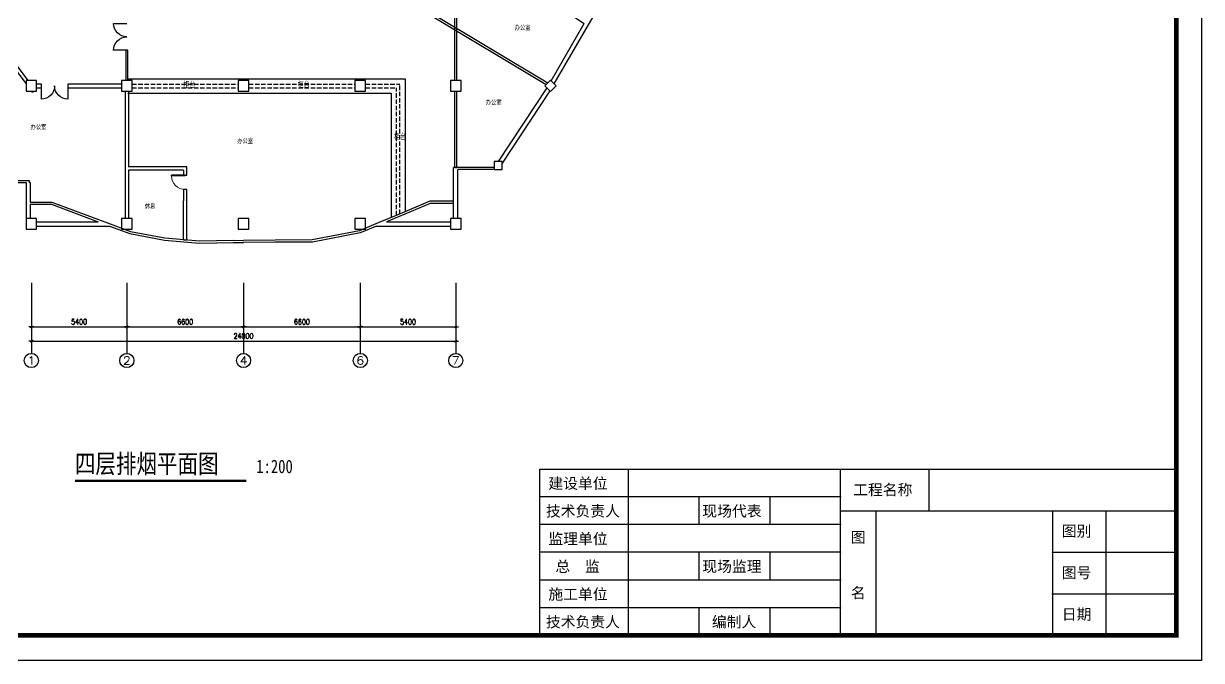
# Model space of a CAD drawing. Extents: x -149393 to 1177518, y -366685 to 296590.
# Drawn here: x 284842 to 351448, y -366143 to -330129 of the extents above; entities that cross this region are included whole.
import ezdxf
from ezdxf.enums import TextEntityAlignment as Align

# ---------------------------------------------------------------- set-up
doc = ezdxf.new("R2010")
doc.units = 0
doc.header["$LTSCALE"] = 1000
doc.header["$MEASUREMENT"] = 0
doc.linetypes.add('DASH', pattern=[0.35, 0.25, -0.1])
doc.layers.get('0').update_dxf_attribs({"linetype": 'CONTINUOUS'})
doc.layers.get('Defpoints').update_dxf_attribs({"linetype": 'CONTINUOUS'})
for name, color, linetype in [('AXIS', 3, 'CONTINUOUS'), ('COLUMN', 9, 'CONTINUOUS'), ('PUB_TITLE', 253, 'CONTINUOUS'), ('TEL_SYMB', 3, 'CONTINUOUS'), ('TEL_TEXT', 7, 'CONTINUOUS'), ('WALL', 9, 'CONTINUOUS'), ('WALL-MOVE', 6, 'CONTINUOUS'), ('WINDOW', 4, 'CONTINUOUS')]:
    doc.layers.add(name, color=color, linetype=linetype)
doc.styles.add('_TCH_AXIS', font='COMPLEX', dxfattribs={"bigfont": 'GBCBIG'})
doc.styles.add('_TCH_DIM_T3', font='SIMPLEX', dxfattribs={"width": 0.705882, "bigfont": 'GBCBIG'})
doc.styles.add('_TEL_DIM', font='', dxfattribs={"width": 0.8, "height": 3.5})
doc.styles.add('DIM_FONT', font='SIMPLEX.shx', dxfattribs={"width": 0.8})
doc.styles.get("Standard").update_dxf_attribs({"font": 'gbenor.shx', "bigfont": 'gbcbig.shx'})
doc.styles.add('宋体', font='')
doc.styles.get('_TEL_DIM').set_extended_font_data('SimSun')
doc.styles.get('宋体').set_extended_font_data('SimSun')
doc.dimstyles.new('_TCH_ARCH&&100', dxfattribs={"dimtxt": 297.5, "dimasz": 100, "dimexe": 250, "dimexo": 300, "dimgap": 126.25, "dimtad": 1, "dimdec": 0, "dimzin": 0, "dimdsep": 46, "dimtxsty": '_TCH_DIM_T3', "dimblk": 'ARCHTICK', "dimcen": 0.09, "dimclrt": 7, "dimazin": 2, "dimtfac": 1, "dimtdec": 0, "dimtix": 1, "dimtmove": 2, "dimatfit": 3, "dimfxl": 1, "dimtolj": 1, "dimtzin": 0, "dimarcsym": 0})
doc.dimstyles.new('DIMN', dxfattribs={"dimtxt": 300, "dimasz": 1, "dimexe": 250, "dimexo": 300, "dimgap": 150, "dimtad": 1, "dimdec": 0, "dimdsep": 46, "dimtxsty": 'DIM_FONT', "dimblk": '_DIMX', "dimcen": 2.5, "dimclrt": 7, "dimadec": 0, "dimazin": 0, "dimtfac": 1, "dimtdec": 0, "dimtix": 1, "dimtmove": 2, "dimatfit": 3, "dimldrblk": '_DIMX', "dimfxl": 1, "dimtolj": 1, "dimarcsym": 0})

# ---------------------------------------------------------------- blocks, each defined once
blk = doc.blocks.new('_DIMX')
blk.add_line((-150, 0), (150, 0))
at = {"const_width": 50}
blk.add_lwpolyline([(-70, -70), (70, 70)], dxfattribs=at)
blk = doc.blocks.new('_ArchTick')
at = {"color": 0, "linetype": 'ByBlock', "const_width": 0.4}
blk.add_lwpolyline([(-0.5, -0.5), (0.5, 0.5)], dxfattribs=at)
blk = doc.blocks.new('*D765')
at = {"layer": 'AXIS', "color": 0, "lineweight": -2, "transparency": 16777216}
for p, q in [((297282, -345083), (297282, -347533)), ((303882, -345083), (303882, -347533)), ((297282, -347283), (303882, -347283))]:
    blk.add_line(p, q, dxfattribs=at)
at = {"layer": 'Defpoints', "color": 0, "transparency": 16777216}
for p in [(297282, -344783), (303882, -344783), (303882, -347283)]:
    blk.add_point(p, dxfattribs=at)
at = {"layer": 'AXIS', "color": 0, "lineweight": -2, "transparency": 16777216, "xscale": 100, "yscale": 100, "zscale": 100, "rotation": 180}
blk.add_blockref('_ArchTick', (297282, -347283), dxfattribs=at)
at = {"layer": 'AXIS', "color": 0, "lineweight": -2, "transparency": 16777216, "xscale": 100, "yscale": 100, "zscale": 100}
blk.add_blockref('_ArchTick', (303882, -347283), dxfattribs=at)
at = {"layer": 'AXIS', "color": 7, "transparency": 16777216, "insert": (300582, -347008), "char_height": 297.5, "attachment_point": 5, "style": '_TCH_DIM_T3'}
blk.add_mtext('\\A1;6600', dxfattribs=at)
blk = doc.blocks.new('*D766')
at = {"layer": 'AXIS', "color": 0, "lineweight": -2, "transparency": 16777216}
for p, q in [((303882, -345083), (303882, -347533)), ((309282, -345083), (309282, -347533)), ((303882, -347283), (309282, -347283))]:
    blk.add_line(p, q, dxfattribs=at)
at = {"layer": 'Defpoints', "color": 0, "transparency": 16777216}
for p in [(303882, -344783), (309282, -344783), (309282, -347283)]:
    blk.add_point(p, dxfattribs=at)
at = {"layer": 'AXIS', "color": 0, "lineweight": -2, "transparency": 16777216, "xscale": 100, "yscale": 100, "zscale": 100, "rotation": 180}
blk.add_blockref('_ArchTick', (303882, -347283), dxfattribs=at)
at = {"layer": 'AXIS', "color": 0, "lineweight": -2, "transparency": 16777216, "xscale": 100, "yscale": 100, "zscale": 100}
blk.add_blockref('_ArchTick', (309282, -347283), dxfattribs=at)
at = {"layer": 'AXIS', "color": 7, "transparency": 16777216, "insert": (306582, -347008), "char_height": 297.5, "attachment_point": 5, "style": '_TCH_DIM_T3'}
blk.add_mtext('\\A1;5400', dxfattribs=at)
blk = doc.blocks.new('*D767')
at = {"layer": 'AXIS', "color": 0, "lineweight": -2, "transparency": 16777216}
for p, q in [((290682, -345083), (290682, -347533)), ((297282, -345083), (297282, -347533)), ((290682, -347283), (297282, -347283))]:
    blk.add_line(p, q, dxfattribs=at)
at = {"layer": 'Defpoints', "color": 0, "transparency": 16777216}
for p in [(290682, -344783), (297282, -344783), (297282, -347283)]:
    blk.add_point(p, dxfattribs=at)
at = {"layer": 'AXIS', "color": 0, "lineweight": -2, "transparency": 16777216, "xscale": 100, "yscale": 100, "zscale": 100, "rotation": 180}
blk.add_blockref('_ArchTick', (290682, -347283), dxfattribs=at)
at = {"layer": 'AXIS', "color": 0, "lineweight": -2, "transparency": 16777216, "xscale": 100, "yscale": 100, "zscale": 100}
blk.add_blockref('_ArchTick', (297282, -347283), dxfattribs=at)
at = {"layer": 'AXIS', "color": 7, "transparency": 16777216, "insert": (293982, -347008), "char_height": 297.5, "attachment_point": 5, "style": '_TCH_DIM_T3'}
blk.add_mtext('\\A1;6600', dxfattribs=at)
blk = doc.blocks.new('*D768')
at = {"layer": 'AXIS', "color": 0, "lineweight": -2, "transparency": 16777216}
for p, q in [((285282, -345083), (285282, -347533)), ((290682, -345083), (290682, -347533)), ((285282, -347283), (290682, -347283))]:
    blk.add_line(p, q, dxfattribs=at)
at = {"layer": 'Defpoints', "color": 0, "transparency": 16777216}
for p in [(285282, -344783), (290682, -344783), (290682, -347283)]:
    blk.add_point(p, dxfattribs=at)
at = {"layer": 'AXIS', "color": 0, "lineweight": -2, "transparency": 16777216, "xscale": 100, "yscale": 100, "zscale": 100, "rotation": 180}
blk.add_blockref('_ArchTick', (285282, -347283), dxfattribs=at)
at = {"layer": 'AXIS', "color": 0, "lineweight": -2, "transparency": 16777216, "xscale": 100, "yscale": 100, "zscale": 100}
blk.add_blockref('_ArchTick', (290682, -347283), dxfattribs=at)
at = {"layer": 'AXIS', "color": 7, "transparency": 16777216, "insert": (287982, -347008), "char_height": 297.5, "attachment_point": 5, "style": '_TCH_DIM_T3'}
blk.add_mtext('\\A1;5400', dxfattribs=at)
blk = doc.blocks.new('*D769')
at = {"layer": 'AXIS', "color": 0, "lineweight": -2, "transparency": 16777216}
for p, q in [((285282, -345083), (285282, -348333)), ((309282, -345083), (309282, -348333)), ((285282, -348083), (309282, -348083))]:
    blk.add_line(p, q, dxfattribs=at)
at = {"layer": 'Defpoints', "color": 0, "transparency": 16777216}
for p in [(285282, -344783), (309282, -344783), (309282, -348083)]:
    blk.add_point(p, dxfattribs=at)
at = {"layer": 'AXIS', "color": 0, "lineweight": -2, "transparency": 16777216, "xscale": 100, "yscale": 100, "zscale": 100, "rotation": 180}
blk.add_blockref('_ArchTick', (285282, -348083), dxfattribs=at)
at = {"layer": 'AXIS', "color": 0, "lineweight": -2, "transparency": 16777216, "xscale": 100, "yscale": 100, "zscale": 100}
blk.add_blockref('_ArchTick', (309282, -348083), dxfattribs=at)
at = {"layer": 'AXIS', "color": 7, "transparency": 16777216, "insert": (297282, -347808), "char_height": 297.5, "attachment_point": 5, "style": '_TCH_DIM_T3'}
blk.add_mtext('\\A1;24000', dxfattribs=at)
blk = doc.blocks.new('_FZHK')
blk.add_lwpolyline([(-0.5, -0.5), (0.5, -0.5), (0.5, 0.5), (-0.5, 0.5)], close=True)
blk = doc.blocks.new('$DorLib2D$00000001')
for p, q in [((0.45, 0.975), (0.5, 0.975)), ((0.45, 0), (0.45, 0.975)), ((0.5, 0), (0.5, 0.975)), ((0.5, 0), (0.45, 0))]:
    blk.add_line(p, q)
at = {"lineweight": 13}
blk.add_arc((0.475, 0), 0.975, 91.46928, 180, dxfattribs=at)
blk = doc.blocks.new('会签栏')
at = {"layer": 'PUB_TITLE', "color": 4, "lineweight": 30}
blk.add_lwpolyline([(-18000, 0), (-18000, 4700), (0, 4700)], dxfattribs=at)
at = {"layer": 'PUB_TITLE', "color": 4}
for points in [[(-15500, 4700), (-15500, 0)], [(-9500, 0), (-9500, 4700)], [(-7000, 4700), (-7000, 3525)], [(-9500, 3917), (-18000, 3917)], [(-13500, 3917), (-13500, 3133)], [(-11500, 3917), (-11500, 3133)], [(-9500, 3525), (0, 3525)], [(-8500, 3525), (-8500, 0)], [(-3500, 3525), (-3500, 0)], [(-2000, 3525), (-2000, 0)], [(-9500, 3133), (-18000, 3133)], [(-9500, 2350), (-18000, 2350)], [(-13500, 2350), (-13500, 1567)], [(-11500, 2350), (-11500, 1567)], [(-3500, 2350), (0, 2350)], [(-9500, 1567), (-18000, 1567)], [(-3500, 1175), (0, 1175)], [(-9500, 783), (-18000, 783)], [(-13500, 783), (-13500, 0)], [(-11500, 783), (-11500, 0)]]:
    blk.add_lwpolyline(points, dxfattribs=at)
at = {"layer": 'PUB_TITLE'}
for p in [(-9500, 3917), (-9500, 3133), (-9500, 2350), (-9500, 1567), (-3500, 1175), (-9500, 783)]:
    blk.add_point(p, dxfattribs=at)
at = {"layer": 'PUB_TITLE', "color": 4}
blk.add_point((-3500, 2350), dxfattribs=at)
at = {"lineweight": -3, "style": '宋体'}
for s, p in [('建设单位', (-17758, 4147)), ('工程名称', (-9140, 3965)), ('技术负责人', (-17828, 3363)), ('现场代表', (-13405, 3363)), ('图别', (-3241, 2796)), ('监理单位', (-17758, 2580)), ('图', (-9206, 2624)), ('总  监', (-17560, 1797)), ('现场监理', (-13405, 1797)), ('图号', (-3241, 1621)), ('施工单位', (-17758, 1013)), ('名', (-9206, 1049)), ('日期', (-3241, 446)), ('技术负责人', (-17828, 230)), ('编制人', (-13134, 230))]:
    blk.add_text(s, height=307, dxfattribs=at).set_placement(p)

msp = doc.modelspace()

# ---------------------------------------------------------------- linework, layer by layer
for points in [[(290731.6, -333256.9), (306421.6, -333256.9), (306421.6, -340763.8)], [(290731.6, -334056.9), (305621.6, -334056.9), (305621.6, -341099)]]:
    msp.add_lwpolyline(points)
at = {"layer": 'AXIS'}
for p, q in [((285281.6, -344782.7), (285281.6, -348782.7)), ((290681.6, -344782.7), (290681.6, -348782.7)), ((297281.6, -344782.7), (297281.6, -348782.7)), ((303881.6, -344782.7), (303881.6, -348782.7)), ((309281.6, -344782.7), (309281.6, -348782.7))]:
    msp.add_line(p, q, dxfattribs=at)
for centre in [(285281.6, -349182.7), (290681.6, -349182.7), (297281.6, -349182.7), (303881.6, -349182.7), (309281.6, -349182.7)]:
    msp.add_circle(centre, 400, dxfattribs=at)
at = {"layer": 'PUB_TITLE'}
msp.add_lwpolyline([(232648.3, -282134.7), (351448.3, -282134.7), (351448.3, -366143.3), (232648.3, -366143.3)], close=True, dxfattribs=at)
at = {"layer": 'PUB_TITLE', "const_width": 270.7}
msp.add_lwpolyline([(239719.7, -283549), (350034, -283549), (350034, -364729), (239719.7, -364729), (239719.7, -283549)], close=True, dxfattribs=at)
at = {"layer": 'TEL_SYMB', "const_width": 140}
msp.add_lwpolyline([(287746.2, -355990.4), (297439.9, -355990.4)], dxfattribs=at)
at = {"layer": 'WALL', "color": 59}
for p, q in [((310577.5, -326164.1), (316545.8, -330129.4)), ((316779.9, -330204.1), (317909.7, -328256.2)), ((309221.6, -333356.9), (309221.6, -328556.9)), ((309341.6, -333356.9), (309341.6, -328556.9)), ((307664.5, -329542.9), (314395.9, -333581.3)), ((314483.4, -333493.9), (307726.3, -329440)), ((314667.5, -333367.7), (316545.8, -330129.4)), ((314843.1, -333543.3), (316779.9, -330204.1)), ((309221.6, -338261.9), (309221.6, -333956.9)), ((309341.6, -338261.9), (309341.6, -333956.9)), ((314425.7, -333762.3), (311685.9, -337931.9)), ((314599, -333935.6), (311906.6, -338033)), ((311456.6, -338261.9), (309161.6, -338261.9)), ((309161.6, -341156.9), (309161.6, -338261.9)), ((309221.6, -338261.9), (309341.6, -338261.9)), ((283736.6, -338996.9), (285101.6, -338996.9)), ((285101.6, -338996.9), (285163.1, -338996.9)), ((285163.1, -338996.9), (285163.1, -339116.9)), ((311456.6, -338381.9), (309401.6, -338381.9)), ((309401.6, -341156.9), (309401.6, -338381.9)), ((283526.6, -339116.9), (284981.6, -339116.9)), ((284981.6, -339116.9), (284981.6, -340284.7)), ((285221.6, -339116.9), (285163.1, -339116.9)), ((285221.6, -339116.9), (285221.6, -340224.7)), ((284981.6, -340284.7), (284981.6, -341156.9)), ((285221.6, -340224.7), (286443.2, -340224.7)), ((285221.6, -340344.7), (285221.6, -341156.9)), ((285221.6, -340344.7), (286421.4, -340344.7)), ((286421.4, -340344.7), (289068.7, -341336.9)), ((286443.2, -340224.7), (289580.9, -341400.7)), ((307818.8, -340178.3), (305998.4, -340941.1)), ((307843, -340298.3), (306044.8, -341051.8)), ((309161.6, -340178.3), (307818.8, -340178.3)), ((309161.6, -340298.3), (307843, -340298.3)), ((309161.6, -340298.3), (309161.6, -340178.3)), ((305998.4, -340941.1), (304899.6, -341401.6)), ((285581.6, -341336.9), (289068.7, -341336.9)), ((285581.6, -341576.9), (289709, -341576.9)), ((289580.9, -341400.7), (290887.6, -341890.5)), ((289709, -341576.9), (290855.2, -342006.5)), ((304899.6, -341401.6), (303842.9, -341844.4)), ((304791.7, -341576.9), (303878, -341959.8)), ((304791.7, -341576.9), (308981.6, -341576.9)), ((306044.8, -341051.8), (305364.4, -341336.9)), ((305364.4, -341336.9), (308981.6, -341336.9)), ((290855.2, -342006.5), (292812.8, -342373.4)), ((290887.6, -341890.5), (292829, -342254.3)), ((292829, -342254.3), (294790.9, -342422.2)), ((303842.9, -341844.4), (301165.9, -342367)), ((303878, -341959.8), (301177.7, -342487)), ((292812.8, -342373.4), (294787, -342542.3)), ((294787, -342542.3), (296712.2, -342505.7)), ((294790.9, -342422.2), (296710, -342385.7)), ((296710.6, -342505.7), (297281.1, -342510.8)), ((296711.6, -342385.7), (297282.1, -342390.8)), ((299065.9, -342375.9), (297281.1, -342390.8)), ((299066.9, -342495.9), (297282.1, -342510.8)), ((301165.9, -342367), (299066.1, -342375.9)), ((301177.7, -342487), (299066.6, -342495.9))]:
    msp.add_line(p, q, dxfattribs=at)
at = {"layer": 'WALL'}
for p, q in [((284981.6, -333523.6), (282572.9, -330312)), ((285106.6, -333356.9), (282732.9, -330192)), ((285847.7, -333556.9), (285581.6, -333556.9)), ((285847.7, -333756.9), (285847.7, -333556.9)), ((290381.6, -333556.9), (287347.7, -333556.9)), ((287347.7, -333556.9), (287347.7, -333756.9)), ((285351.6, -334016.9), (285306.6, -333956.9)), ((285351.6, -334016.9), (285431.6, -333956.9)), ((285581.6, -333756.9), (285847.7, -333756.9)), ((287347.7, -333756.9), (290381.6, -333756.9)), ((290581.6, -333956.9), (290581.6, -338321.9)), ((290781.6, -333956.9), (290781.6, -338221.9)), ((290581.6, -338321.9), (290581.6, -341156.9)), ((294081.6, -338221.9), (290781.6, -338221.9)), ((294081.6, -338709.3), (294081.6, -338221.9)), ((290781.6, -338421.9), (290781.6, -341156.9)), ((293881.6, -338421.9), (290781.6, -338421.9)), ((293881.6, -338421.9), (293881.6, -338709.3)), ((293881.6, -338709.3), (294081.6, -338709.3)), ((294081.6, -339509.3), (293881.6, -339509.3)), ((293881.6, -339509.3), (293881.6, -340161.9)), ((294081.6, -340161.9), (294081.6, -339509.3)), ((293877.5, -342352.4), (293881.6, -340161.7)), ((294077.5, -342352.8), (294081.6, -340162.1)), ((293877.5, -342352.4), (294077.5, -342352.8))]:
    msp.add_line(p, q, dxfattribs=at)
at = {"layer": 'WALL', "linetype": 'DASH'}
for p, q in [((290981.6, -333556.9), (296981.6, -333556.9)), ((297581.6, -333556.9), (303581.6, -333556.9)), ((304181.6, -333556.9), (306121.6, -333556.9)), ((306121.6, -340889.5), (306121.6, -333556.9)), ((290981.6, -333756.9), (296981.6, -333756.9)), ((297581.6, -333756.9), (303581.6, -333756.9)), ((304181.6, -333756.9), (305921.6, -333756.9)), ((305921.6, -340973.3), (305921.6, -333756.9))]:
    msp.add_line(p, q, dxfattribs=at)
at = {"layer": 'WALL-MOVE', "color": 59}
for p, q in [((290731.6, -331629), (290631.6, -331629)), ((290631.6, -331629), (290631.6, -333356.9)), ((290731.6, -333356.9), (290731.6, -331629))]:
    msp.add_line(p, q, dxfattribs=at)
at = {"layer": 'WINDOW', "color": 59}
for points in [[(290681.6, -331629), (289931.6, -331629, -0.4142136), (290681.6, -330879, -0.4142136), (289931.6, -330129), (290681.6, -330129)], [(287347.7, -333656.9), (287347.7, -334406.9, -0.4142136), (286597.7, -333656.9, -0.4142136), (285847.7, -334406.9), (285847.7, -333656.9)]]:
    msp.add_lwpolyline(points, format="xyb", dxfattribs=at)

# ---------------------------------------------------------------- block references
at = {"layer": 'COLUMN', "color": 59}
for p, xscale, yscale, zscale in [((285281.6, -333656.9), 600, 600, 600), ((290681.6, -333656.9), 600, 600, 600), ((297281.6, -333656.9), 600, 600, 600), ((303881.6, -333656.9), 600, 600, 600), ((309281.6, -333656.9), 600, 600, 600), ((311681.6, -338156.9), 450, 450, 450), ((285281.6, -341456.9), 600, 600, 600), ((290681.6, -341456.9), 600, 600, 600), ((297281.6, -341456.9), 600, 600, 600), ((303881.6, -341456.9), 600, 600, 600), ((309281.6, -341456.9), 600, 600, 600)]:
    msp.add_blockref('_FZHK', p, dxfattribs=dict(at, xscale=xscale, yscale=yscale, zscale=zscale))
at = {"layer": 'COLUMN', "color": 59, "xscale": 449.9999999999679, "yscale": 449.9999999999679, "zscale": 449.9999999999679, "rotation": 45.00000000000525}
msp.add_blockref('_FZHK', (314638.5, -333656.9), dxfattribs=at)
at = {"layer": 'WALL', "xscale": 2, "yscale": 2, "zscale": 2}
msp.add_blockref('会签栏', (350034, -364729), dxfattribs=at)
at = {"layer": 'WINDOW', "color": 59, "xscale": 800, "yscale": 800, "zscale": 800, "rotation": 90.00000000000091}
msp.add_blockref('$DorLib2D$00000001', (293981.6, -339109.3), dxfattribs=at)

# ---------------------------------------------------------------- texts
at = {"layer": 'AXIS', "color": 7, "style": '_TCH_AXIS'}
for s, width, p, p2 in [('1', 2.333333, (285055.3, -349409), (285507.9, -349409)), ('2', 1.5, (290455.3, -349409), (290907.9, -349409)), ('4', 1.3125, (297055.3, -349409), (297507.9, -349409)), ('6', 1.5, (303655.3, -349409), (304107.9, -349409)), ('7', 1.5, (309055.3, -349409), (309507.9, -349409))]:
    msp.add_text(s, height=452.5, dxfattribs=dict(at, width=width)).set_placement(p, p2, align=Align.FIT)
at = {"layer": 'TEL_SYMB', "color": 7, "style": '_TEL_DIM', "width": 0.8}
for s, height, p in [('四层排烟平面图', 1063.29, (287746.2, -355550.9)), ('1:200', 759.49, (297999.9, -355550.9))]:
    msp.add_text(s, height=height, dxfattribs=at).set_placement(p)
at = {"layer": 'TEL_TEXT', "color": 59, "style": '_TEL_DIM', "width": 0.8}
for s, p in [('办公室', (312616.7, -330486)), ('办公室', (310979.5, -334717)), ('办公室', (285237.5, -336111.8)), ('办公室', (296926.7, -336895.6)), ('休息', (291698.7, -340578.4))]:
    msp.add_text(s, height=265.82, dxfattribs=at).set_placement(p)
at = {"layer": 'TEL_TEXT', "linetype": 'DASH'}
for p in [(293886.3, -333777.4), (300343.8, -333773.2), (305800, -336715.6)]:
    msp.add_text('柜台', height=337.59, dxfattribs=at).set_placement(p)

# ---------------------------------------------------------------- dimensions: what is measured, and where the dimension line sits
at = {"layer": 'AXIS'}
for p1, p2, distance in [((285281.6, -344782.7), (290681.6, -344782.7), -2500), ((285281.6, -344782.7), (309281.6, -344782.7), -3300), ((290681.6, -344782.7), (297281.6, -344782.7), -2500), ((297281.6, -344782.7), (303881.6, -344782.7), -2500), ((303881.6, -344782.7), (309281.6, -344782.7), -2500)]:
    msp.add_aligned_dim(p1=p1, p2=p2, distance=distance, dimstyle='DIMN', dxfattribs=at).render()
for p1, p2, distance, picture, middle in [((285281.6, -344782.7), (290681.6, -344782.7), -2500, '*D768', (287981.6, -347007.7)), ((285281.6, -344782.7), (309281.6, -344782.7), -3300, '*D769', (297281.6, -347807.7)), ((290681.6, -344782.7), (297281.6, -344782.7), -2500, '*D767', (293981.6, -347007.7)), ((297281.6, -344782.7), (303881.6, -344782.7), -2500, '*D765', (300581.6, -347007.7)), ((303881.6, -344782.7), (309281.6, -344782.7), -2500, '*D766', (306581.6, -347007.7))]:
    dim = msp.add_aligned_dim(p1=p1, p2=p2, distance=distance, dimstyle='_TCH_ARCH&&100', dxfattribs=at)
    dim.commit()
    dim.dimension.update_dxf_attribs({"geometry": picture, "text_midpoint": middle})

doc.saveas('drawing.dxf')
